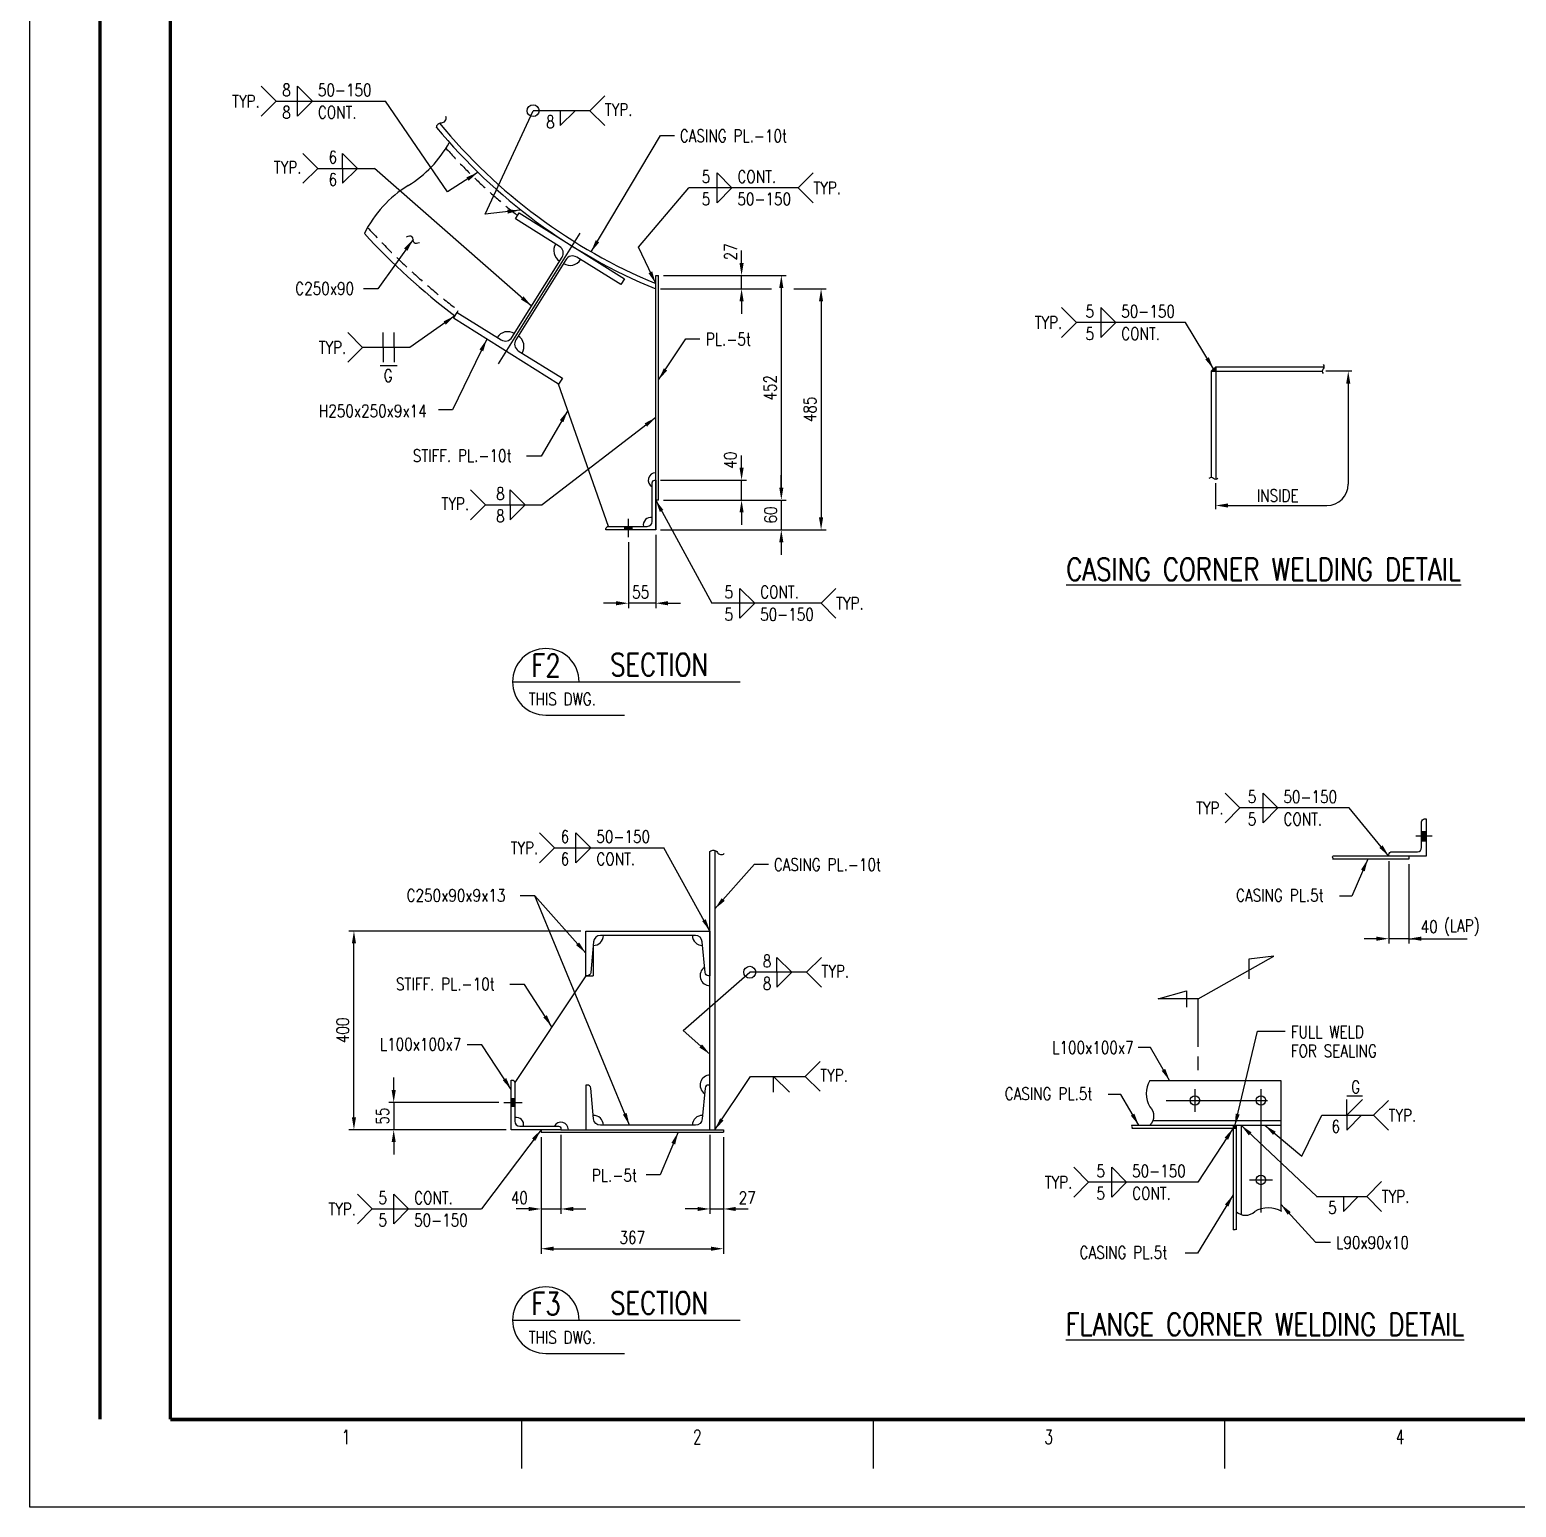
# Model space of a CAD drawing. Header units: millimetres. Extents: x 0 to 134087, y -49114 to 20834.
# Drawn here: x 61102 to 68583, y -29779 to -22344 of the extents above; entities that cross this region are included whole.
import ezdxf
from ezdxf.enums import TextEntityAlignment as Align

# ---------------------------------------------------------------- set-up
doc = ezdxf.new("R2010")
doc.units = ezdxf.units.MM
doc.header["$LTSCALE"] = 35
doc.linetypes.add('JNK-CENTER', pattern=[34, 30, -1.5, 1, -1.5])
doc.linetypes.add('JNK-HIDDEN', pattern=[3, 2, -1])
for name, color, linetype in [('CEN-R', 1, 'JNK-CENTER'), ('CON-C', 4, 'Continuous'), ('CON-G', 3, 'Continuous'), ('CON-W', 7, 'Continuous'), ('CON-Y', 2, 'Continuous'), ('Dim-W', 7, 'Continuous'), ('HID-Y', 2, 'JNK-HIDDEN'), ('HL', 7, 'Continuous'), ('STL-OBJT', 7, 'Continuous'), ('TXT-C', 4, 'Continuous'), ('TXT-Y', 2, 'Continuous'), ('TXTN-G', 3, 'Continuous'), ('TXTT-C', 4, 'Continuous')]:
    doc.layers.add(name, color=color, linetype=linetype)
doc.layers.add('CONT-G', color=3, linetype='Continuous', lineweight=25)
doc.styles.add('ROMANS', font='ROMANS.shx', dxfattribs={"width": 0.8})
doc.styles.add('SIMPLEX', font='simplex.shx', dxfattribs={"width": 0.8})
doc.dimstyles.new('DIM25x2.5', dxfattribs={"dimscale": 25, "dimtxt": 2.5, "dimasz": 2.5, "dimexe": 1, "dimexo": 1, "dimgap": 1, "dimtad": 1, "dimdec": 1, "dimlfac": 0.4, "dimdsep": 46, "dimtxsty": 'SIMPLEX', "dimcen": 0, "dimclrt": 2, "dimazin": 2, "dimtfac": 1, "dimtdec": 1, "dimtix": 1, "dimtmove": 2, "dimatfit": 0, "dimfxl": 0.18, "dimtolj": 1, "dimtzin": 0, "dimarcsym": 0})

# ---------------------------------------------------------------- blocks, each defined once
blk = doc.blocks.new('TITLE')
at = {"color": 7}
for p, q in [((0, 0), (0, 594.85)), ((99.02, 17.68), (99.02, 7.78)), ((169.76, 17.68), (169.76, 7.78)), ((240.49, 17.68), (240.49, 7.78)), ((841, 0), (0, 0))]:
    blk.add_line(p, q, dxfattribs=at)
at = {"color": 7, "const_width": 0.707}
for points in [[(28.29, 17.68), (28.29, 577.52)], [(14.15, 577.17), (14.15, 17.68)], [(28.29, 17.68), (823.67, 17.68)]]:
    blk.add_lwpolyline(points, dxfattribs=at)
at = {"color": 7, "style": 'ROMANS', "width": 0.7}
for s, p in [('1', (63.66, 14.15)), ('2', (134.39, 14.15)), ('3', (205.12, 14.15)), ('4', (275.85, 14.15))]:
    blk.add_text(s, height=2.83, dxfattribs=at).set_placement(p, align=Align.MIDDLE)
blk = doc.blocks.new('*D1374')
at = {"layer": 'DEFPOINTS', "color": 0, "transparency": 16777216}
for p in [(67941.6, -26502.7), (68041.6, -26517.7), (67941.6, -26917.8)]:
    blk.add_point(p, dxfattribs=at)
at = {"layer": 'STL-OBJT', "color": 0, "lineweight": -2, "transparency": 16777216}
for p, q in [((67941.6, -26527.7), (67941.6, -26942.8)), ((68041.6, -26542.7), (68041.6, -26942.8)), ((67879.1, -26917.8), (67816.6, -26917.8)), ((68041.6, -26917.8), (67941.6, -26917.8)), ((68104.1, -26917.8), (68166.6, -26917.8))]:
    blk.add_line(p, q, dxfattribs=at)
at = {"layer": 'STL-OBJT', "color": 0, "transparency": 16777216}
blk.add_solid([(67879.1, -26907.4), (67879.1, -26928.2), (67941.6, -26917.8)], dxfattribs=at)
at = {"layer": 'STL-OBJT', "color": 2, "transparency": 16777216, "insert": (68144.7, -26857.5), "char_height": 62.5, "attachment_point": 5, "style": 'SIMPLEX', "bg_fill": 3, "box_fill_scale": 1.1, "bg_fill_color": 256, "bg_fill_true_color": 13158600, "bg_fill_transparency": 0}
blk.add_mtext('\\A1;40', dxfattribs=at)
at = {"layer": 'STL-OBJT', "color": 0, "transparency": 16777216}
blk.add_solid([(68104.1, -26907.4), (68104.1, -26928.2), (68041.6, -26917.8)], dxfattribs=at)
blk = doc.blocks.new('SECMARK2')
at = {"layer": 'TXTT-C'}
blk.add_line((0, 0), (-2.72, 0), dxfattribs=at)
blk.add_lwpolyline([(-4.67, 0), (-14.32, 0), (-14.32, 8.05), (-15.93, 2.38), (-12.63, 2.38)], dxfattribs=at)
at = {"layer": 'TXTT-C', "style": 'SIMPLEX', "width": 1.17}
blk.add_attdef('TAG', text='', height=3.5, dxfattribs=at).set_placement((-7.82, 1.36), align=Align.CENTER)
blk = doc.blocks.new('SECTITLE')
at = {"layer": 'CON-G'}
for p, q in [((-1.7, 0), (44.1, 0)), ((5, -6.7), (20.86, -6.7))]:
    blk.add_line(p, q, dxfattribs=at)
blk.add_arc((5, 0), 6.7, 0, 270, dxfattribs=at)
at = {"layer": 'CON-C', "style": 'SIMPLEX', "width": 0.8}
for tag, p in [('A', (5.06, 1.04)), ('ELEVATION', (27.83, 1.22))]:
    blk.add_attdef(tag, text='', height=4.5, dxfattribs=at).set_placement(p, align=Align.CENTER)
at = {"layer": 'CON-Y', "style": 'SIMPLEX', "width": 0.8}
blk.add_attdef('H0000-0000', (1.54, -4.72), '', height=2.5, dxfattribs=at)
blk.add_attdef('SCALE', text='', height=2.5, dxfattribs=at).set_placement((44.9, -3.72), align=Align.RIGHT)
blk = doc.blocks.new('*D1395')
at = {"layer": 'DEFPOINTS', "color": 0, "transparency": 16777216}
for p in [(63487.6, -27741.8), (62933.3, -27879.3), (63525.1, -27879.3)]:
    blk.add_point(p, dxfattribs=at)
at = {"layer": 'Dim-W', "color": 0, "lineweight": -2, "transparency": 16777216}
for p, q in [((62933.3, -27679.3), (62933.3, -27616.8)), ((63462.6, -27741.8), (62908.3, -27741.8)), ((62933.3, -27741.8), (62933.3, -27879.3)), ((63500.1, -27879.3), (62908.3, -27879.3)), ((62933.3, -27941.8), (62933.3, -28004.3))]:
    blk.add_line(p, q, dxfattribs=at)
at = {"layer": 'Dim-W', "color": 0, "transparency": 16777216}
for points in [[(62922.9, -27679.3), (62943.7, -27679.3), (62933.3, -27741.8)], [(62922.9, -27941.8), (62943.7, -27941.8), (62933.3, -27879.3)]]:
    blk.add_solid(points, dxfattribs=at)
at = {"layer": 'Dim-W', "color": 2, "transparency": 16777216, "insert": (62877, -27810.5), "char_height": 62.5, "attachment_point": 5, "rotation": 90, "style": 'SIMPLEX'}
blk.add_mtext('\\A1;55', dxfattribs=at)
blk = doc.blocks.new('*D1396')
at = {"layer": 'DEFPOINTS', "color": 0, "transparency": 16777216}
for p in [(62733.3, -26879.3), (63900.1, -26879.3), (62933.3, -27879.3)]:
    blk.add_point(p, dxfattribs=at)
at = {"layer": 'Dim-W', "color": 0, "lineweight": -2, "transparency": 16777216}
for p, q in [((63875.1, -26879.3), (62708.3, -26879.3)), ((62733.3, -27816.8), (62733.3, -26941.8)), ((62908.3, -27879.3), (62708.3, -27879.3))]:
    blk.add_line(p, q, dxfattribs=at)
at = {"layer": 'Dim-W', "color": 0, "transparency": 16777216}
for points in [[(62722.9, -26941.8), (62743.7, -26941.8), (62733.3, -26879.3)], [(62722.9, -27816.8), (62743.7, -27816.8), (62733.3, -27879.3)]]:
    blk.add_solid(points, dxfattribs=at)
at = {"layer": 'Dim-W', "color": 2, "transparency": 16777216, "insert": (62677, -27379.3), "char_height": 62.5, "attachment_point": 5, "rotation": 90, "style": 'SIMPLEX'}
blk.add_mtext('\\A1;400', dxfattribs=at)
blk = doc.blocks.new('*D1397')
at = {"layer": 'DEFPOINTS', "color": 0, "transparency": 16777216}
for p in [(63675.1, -27891.8), (63775.1, -27879.3), (63775.1, -28278)]:
    blk.add_point(p, dxfattribs=at)
at = {"layer": 'Dim-W', "color": 0, "lineweight": -2, "transparency": 16777216}
for p, q in [((63675.1, -27916.8), (63675.1, -28303)), ((63775.1, -27904.3), (63775.1, -28303)), ((63612.6, -28278), (63550.1, -28278)), ((63675.1, -28278), (63775.1, -28278)), ((63837.6, -28278), (63900.1, -28278))]:
    blk.add_line(p, q, dxfattribs=at)
at = {"layer": 'Dim-W', "color": 0, "transparency": 16777216}
for points in [[(63612.6, -28267.6), (63612.6, -28288.4), (63675.1, -28278)], [(63837.6, -28267.6), (63837.6, -28288.4), (63775.1, -28278)]]:
    blk.add_solid(points, dxfattribs=at)
at = {"layer": 'Dim-W', "color": 2, "transparency": 16777216, "insert": (63565.7, -28221.7), "char_height": 62.5, "attachment_point": 5, "style": 'SIMPLEX'}
blk.add_mtext('\\A1;40', dxfattribs=at)
blk = doc.blocks.new('*D1398')
at = {"layer": 'DEFPOINTS', "color": 0, "transparency": 16777216}
for p in [(64525.1, -27879.3), (64592.6, -27891.8), (64592.6, -28278)]:
    blk.add_point(p, dxfattribs=at)
at = {"layer": 'Dim-W', "color": 0, "lineweight": -2, "transparency": 16777216}
for p, q in [((64525.1, -27904.3), (64525.1, -28303)), ((64592.6, -27916.8), (64592.6, -28303)), ((64462.6, -28278), (64400.1, -28278)), ((64525.1, -28278), (64592.6, -28278)), ((64655.1, -28278), (64717.6, -28278))]:
    blk.add_line(p, q, dxfattribs=at)
at = {"layer": 'Dim-W', "color": 0, "transparency": 16777216}
for points in [[(64462.6, -28267.6), (64462.6, -28288.4), (64525.1, -28278)], [(64655.1, -28267.6), (64655.1, -28288.4), (64592.6, -28278)]]:
    blk.add_solid(points, dxfattribs=at)
at = {"layer": 'Dim-W', "color": 2, "transparency": 16777216, "insert": (64712.3, -28221.7), "char_height": 62.5, "attachment_point": 5, "style": 'SIMPLEX'}
blk.add_mtext('\\A1;27', dxfattribs=at)
blk = doc.blocks.new('*D1399')
at = {"layer": 'DEFPOINTS', "color": 0, "transparency": 16777216}
for p in [(63675.1, -27891.8), (64592.6, -27891.8), (64592.6, -28478)]:
    blk.add_point(p, dxfattribs=at)
at = {"layer": 'Dim-W', "color": 0, "lineweight": -2, "transparency": 16777216}
for p, q in [((63675.1, -27916.8), (63675.1, -28503)), ((64592.6, -27916.8), (64592.6, -28503)), ((63737.6, -28478), (64530.1, -28478))]:
    blk.add_line(p, q, dxfattribs=at)
at = {"layer": 'Dim-W', "color": 0, "transparency": 16777216}
for points in [[(63737.6, -28467.6), (63737.6, -28488.4), (63675.1, -28478)], [(64530.1, -28467.6), (64530.1, -28488.4), (64592.6, -28478)]]:
    blk.add_solid(points, dxfattribs=at)
at = {"layer": 'Dim-W', "color": 2, "transparency": 16777216, "insert": (64133.8, -28421.7), "char_height": 62.5, "attachment_point": 5, "style": 'SIMPLEX'}
blk.add_mtext('\\A1;367', dxfattribs=at)
blk = doc.blocks.new('*D1400')
at = {"layer": 'DEFPOINTS', "color": 0, "transparency": 16777216}
for p in [(64251.7, -24610.4), (64684.1, -24610.4), (64266.7, -24710.4)]:
    blk.add_point(p, dxfattribs=at)
at = {"layer": 'Dim-W', "color": 0, "lineweight": -2, "transparency": 16777216}
for p, q in [((64684.1, -24547.9), (64684.1, -24485.4)), ((64276.7, -24610.4), (64709.1, -24610.4)), ((64684.1, -24710.4), (64684.1, -24610.4)), ((64291.7, -24710.4), (64709.1, -24710.4)), ((64684.1, -24772.9), (64684.1, -24835.4))]:
    blk.add_line(p, q, dxfattribs=at)
at = {"layer": 'Dim-W', "color": 0, "transparency": 16777216}
for points in [[(64673.6, -24547.9), (64694.5, -24547.9), (64684.1, -24610.4)], [(64673.6, -24772.9), (64694.5, -24772.9), (64684.1, -24710.4)]]:
    blk.add_solid(points, dxfattribs=at)
at = {"layer": 'Dim-W', "color": 2, "transparency": 16777216, "insert": (64627.8, -24509.6), "char_height": 62.5, "attachment_point": 5, "rotation": 90, "style": 'SIMPLEX'}
blk.add_mtext('\\A1;40', dxfattribs=at)
blk = doc.blocks.new('*D1401')
at = {"layer": 'DEFPOINTS', "color": 0, "transparency": 16777216}
for p in [(64266.7, -23580.2), (64684.1, -23580.2), (64251.7, -23647.9)]:
    blk.add_point(p, dxfattribs=at)
at = {"layer": 'Dim-W', "color": 0, "lineweight": -2, "transparency": 16777216}
for p, q in [((64684.1, -23517.7), (64684.1, -23455.2)), ((64291.7, -23580.2), (64709.1, -23580.2)), ((64684.1, -23647.9), (64684.1, -23580.2)), ((64276.7, -23647.9), (64709.1, -23647.9)), ((64684.1, -23710.4), (64684.1, -23772.9))]:
    blk.add_line(p, q, dxfattribs=at)
at = {"layer": 'Dim-W', "color": 0, "transparency": 16777216}
blk.add_solid([(64673.6, -23710.4), (64694.5, -23710.4), (64684.1, -23647.9)], dxfattribs=at)
at = {"layer": 'Dim-W', "color": 2, "transparency": 16777216, "insert": (64629, -23461.3), "char_height": 62.5, "attachment_point": 5, "rotation": 90, "style": 'SIMPLEX', "bg_fill": 3, "box_fill_scale": 1.1, "bg_fill_color": 256, "bg_fill_true_color": 13158600, "bg_fill_transparency": 0}
blk.add_mtext('\\A1;27', dxfattribs=at)
at = {"layer": 'Dim-W', "color": 0, "transparency": 16777216}
blk.add_solid([(64673.6, -23517.7), (64694.5, -23517.7), (64684.1, -23580.2)], dxfattribs=at)
blk = doc.blocks.new('*D1402')
at = {"layer": 'DEFPOINTS', "color": 0, "transparency": 16777216}
for p in [(64266.7, -23580.2), (64266.7, -24710.4), (64884.1, -24710.4)]:
    blk.add_point(p, dxfattribs=at)
at = {"layer": 'Dim-W', "color": 0, "lineweight": -2, "transparency": 16777216}
for p, q in [((64291.7, -23580.2), (64909.1, -23580.2)), ((64884.1, -23642.7), (64884.1, -24647.9)), ((64291.7, -24710.4), (64909.1, -24710.4))]:
    blk.add_line(p, q, dxfattribs=at)
at = {"layer": 'Dim-W', "color": 0, "transparency": 16777216}
for points in [[(64873.6, -23642.7), (64894.5, -23642.7), (64884.1, -23580.2)], [(64873.6, -24647.9), (64894.5, -24647.9), (64884.1, -24710.4)]]:
    blk.add_solid(points, dxfattribs=at)
at = {"layer": 'Dim-W', "color": 2, "transparency": 16777216, "insert": (64827.8, -24145.3), "char_height": 62.5, "attachment_point": 5, "rotation": 90, "style": 'SIMPLEX', "bg_fill": 3, "box_fill_scale": 1.1, "bg_fill_color": 256, "bg_fill_true_color": 13158600, "bg_fill_transparency": 0}
blk.add_mtext('\\A1;452', dxfattribs=at)
blk = doc.blocks.new('*D1403')
at = {"layer": 'DEFPOINTS', "color": 0, "transparency": 16777216}
blk.add_point((64251.7, -24860.4), dxfattribs=at)
at = {"layer": 'Dim-W', "color": 0, "lineweight": -2, "transparency": 16777216}
for p, q in [((64884.1, -24647.9), (64884.1, -24585.4)), ((64276.7, -24860.4), (64909.1, -24860.4)), ((64884.1, -24922.9), (64884.1, -24985.4))]:
    blk.add_line(p, q, dxfattribs=at)
at = {"layer": 'Dim-W', "color": 2, "transparency": 16777216, "insert": (64830, -24785.4), "char_height": 62.5, "attachment_point": 5, "rotation": 90, "style": 'SIMPLEX', "bg_fill": 3, "box_fill_scale": 1.1, "bg_fill_color": 256, "bg_fill_true_color": 13158600, "bg_fill_transparency": 0}
blk.add_mtext('\\A1;60', dxfattribs=at)
at = {"layer": 'DEFPOINTS', "color": 0, "transparency": 16777216}
for p in [(64884.1, -24710.4), (64884.1, -24860.4)]:
    blk.add_point(p, dxfattribs=at)
at = {"layer": 'Dim-W', "color": 0, "lineweight": -2, "transparency": 16777216}
blk.add_line((64884.1, -24710.4), (64884.1, -24860.4), dxfattribs=at)
at = {"layer": 'Dim-W', "color": 0, "transparency": 16777216}
for points in [[(64873.6, -24647.9), (64894.5, -24647.9), (64884.1, -24710.4)], [(64873.6, -24922.9), (64894.5, -24922.9), (64884.1, -24860.4)]]:
    blk.add_solid(points, dxfattribs=at)
blk = doc.blocks.new('*D1446')
at = {"layer": 'DEFPOINTS', "color": 0, "transparency": 16777216}
for p in [(64684.1, -23647.9), (64884.1, -24860.4), (65084.1, -24860.4)]:
    blk.add_point(p, dxfattribs=at)
at = {"layer": 'Dim-W', "color": 0, "lineweight": -2, "transparency": 16777216}
for p, q in [((64709.1, -23647.9), (64834.4, -23647.9)), ((64947.3, -23647.9), (65109.1, -23647.9)), ((65084.1, -23710.4), (65084.1, -24797.9)), ((64909.1, -24860.4), (65109.1, -24860.4))]:
    blk.add_line(p, q, dxfattribs=at)
at = {"layer": 'Dim-W', "color": 0, "transparency": 16777216}
for points in [[(65073.6, -23710.4), (65094.5, -23710.4), (65084.1, -23647.9)], [(65073.6, -24797.9), (65094.5, -24797.9), (65084.1, -24860.4)]]:
    blk.add_solid(points, dxfattribs=at)
at = {"layer": 'Dim-W', "color": 2, "transparency": 16777216, "insert": (65027.8, -24254.1), "char_height": 62.5, "attachment_point": 5, "rotation": 90, "style": 'SIMPLEX', "bg_fill": 3, "box_fill_scale": 1.1, "bg_fill_color": 256, "bg_fill_true_color": 13158600, "bg_fill_transparency": 0}
blk.add_mtext('\\A1;485', dxfattribs=at)
blk = doc.blocks.new('*D1404')
at = {"layer": 'DEFPOINTS', "color": 0, "transparency": 16777216}
for p in [(64114.2, -24897.9), (64251.7, -24860.4)]:
    blk.add_point(p, dxfattribs=at)
at = {"layer": 'Dim-W', "color": 0, "lineweight": -2, "transparency": 16777216}
for p, q in [((64251.7, -24885.4), (64251.7, -25254.7)), ((64114.2, -24922.9), (64114.2, -25254.7)), ((64051.7, -25229.7), (63989.2, -25229.7)), ((64314.2, -25229.7), (64376.7, -25229.7))]:
    blk.add_line(p, q, dxfattribs=at)
at = {"layer": 'Dim-W', "color": 2, "transparency": 16777216, "insert": (64176.3, -25173.8), "char_height": 62.5, "attachment_point": 5, "style": 'SIMPLEX', "bg_fill": 3, "box_fill_scale": 1.1, "bg_fill_color": 256, "bg_fill_true_color": 13158600, "bg_fill_transparency": 0}
blk.add_mtext('\\A1;55', dxfattribs=at)
at = {"layer": 'DEFPOINTS', "color": 0, "transparency": 16777216}
blk.add_point((64114.2, -25229.7), dxfattribs=at)
at = {"layer": 'Dim-W', "color": 0, "lineweight": -2, "transparency": 16777216}
blk.add_line((64251.7, -25229.7), (64114.2, -25229.7), dxfattribs=at)
at = {"layer": 'Dim-W', "color": 0, "transparency": 16777216}
for points in [[(64051.7, -25219.3), (64051.7, -25240.2), (64114.2, -25229.7)], [(64314.2, -25219.3), (64314.2, -25240.2), (64251.7, -25229.7)]]:
    blk.add_solid(points, dxfattribs=at)

msp = doc.modelspace()

# ---------------------------------------------------------------- hatches: boundary and pattern name
at = {"layer": 'CON-W'}
msp.add_hatch(color=256, dxfattribs=at).paths.add_polyline_path([(67047.6316, -24061.9362), (67070.1316, -24061.9362), (67070.1316, -24039.4362)])

# ---------------------------------------------------------------- linework, layer by layer
for p, q in [((67809.4954, -27709.9589), (67729.4954, -27709.9589)), ((67809.4954, -27726.7522), (67729.4954, -27806.7522)), ((67729.4954, -27806.7522), (67729.4954, -27726.7522))]:
    msp.add_line(p, q)
for points in [[(62449.2955, -22628.1643), (62524.2955, -22703.1643), (62449.2955, -22778.1643)], [(64560.3842, -23064.1313), (64635.3842, -23139.1313), (64560.3842, -23214.1313)], [(66492.1368, -23892.1577), (66567.1368, -23817.1577), (66492.1368, -23742.1577)], [(64675.1033, -25154.7412), (64750.1033, -25229.7412), (64675.1033, -25304.7412)], [(67308.3149, -26184.9367), (67383.3149, -26259.9367), (67308.3149, -26334.9367)], [(63850.621, -26385.5403), (63925.621, -26460.5403), (63850.621, -26535.5403)], [(66546.8551, -28068.4051), (66621.8551, -28143.4051), (66546.8551, -28218.4051)], [(62933.3638, -28202.9928), (63008.3638, -28277.9928), (62933.3638, -28352.9928)]]:
    msp.add_lwpolyline(points, close=True)
for points in [[(64845.4165, -27690.7361), (64845.4165, -27610.7361), (64925.4165, -27690.7361)], [(67729.4954, -27806.7522), (67729.4954, -27881.7522), (67804.4954, -27806.7522)], [(67712.6004, -28214.9457), (67712.6004, -28289.9457), (67787.6004, -28214.9457)]]:
    msp.add_lwpolyline(points)
at = {"layer": 'CEN-R'}
for p, q in [((63869.4234, -23367.5413), (63458.736, -24024.7785)), ((64114.2014, -24897.909), (64114.2014, -24805.409)), ((68159.0619, -26402.706), (68076.5619, -26402.706)), ((66965.8126, -27674.5857), (66965.8126, -27789.5857)), ((67297.9199, -27674.5857), (67297.9199, -27789.5857)), ((63487.5997, -27741.7902), (63580.0997, -27741.7902)), ((66821.263, -27732.0857), (67272.9199, -27732.0857)), ((67215.4199, -27732.0857), (67330.4199, -27732.0857)), ((67297.9199, -27757.0857), (67297.9199, -28296.1109)), ((67240.4199, -28132.0857), (67355.4199, -28132.0857))]:
    msp.add_line(p, q, dxfattribs=at)
at = {"layer": 'CON-C'}
msp.add_lwpolyline([(66981.876, -27221.0483), (67363.2545, -27005.1643), (67236.1972, -27021.5275), (67236.1972, -27120.5209)], dxfattribs=at)
at = {"layer": 'CON-G'}
for p, q in [((64251.7014, -24860.409), (64251.7014, -23580.1646)), ((64251.7014, -23580.1646), (64266.7014, -23580.1646)), ((64266.7014, -24710.409), (64266.7014, -23580.1646)), ((63252.0121, -23765.8935), (63258.2745, -23755.8715)), ((67047.6316, -24061.9362), (67605.8459, -24061.9362)), ((67047.6316, -24061.9362), (67047.6316, -24597.6505)), ((67070.1316, -24039.4362), (67614.8167, -24039.4362)), ((67070.1316, -24039.4362), (67070.1316, -24606.6212)), ((64014.2014, -24842.909), (63763.495, -24126.7747)), ((64266.7014, -24710.409), (64251.7014, -24710.409)), ((64525.0997, -27879.2902), (64525.0997, -26479.46)), ((64550.0997, -26474.0683), (64550.0997, -27879.2902)), ((68041.5619, -26502.706), (67658.9733, -26502.706)), ((68041.5619, -26517.706), (67658.9733, -26517.706)), ((68041.5619, -26502.706), (68041.5619, -26517.706)), ((63937.0857, -26951.7653), (63937.0857, -27104.2902)), ((63900.0997, -27104.2902), (63542.5997, -27641.7902)), ((63900.0997, -27104.2902), (63937.0857, -27104.2902)), ((66739.095, -27632.0857), (67397.9199, -27632.0857)), ((67397.9199, -27632.0857), (67397.9199, -28288.3232)), ((63675.0997, -27879.2902), (63675.0997, -27891.7902)), ((63675.0997, -27891.7902), (64592.5997, -27891.7902)), ((63775.0997, -27879.2902), (64592.5997, -27879.2902)), ((64592.5997, -27879.2902), (64592.5997, -27891.7902)), ((66647.7843, -27857.0857), (67397.9199, -27857.0857)), ((66647.7843, -27872.0857), (67172.9199, -27872.0857)), ((66753.1549, -27832.0857), (67397.9199, -27832.0857)), ((67157.9199, -27857.0857), (67157.9199, -28382.2213)), ((67172.9199, -27857.0857), (67172.9199, -28382.2213)), ((67197.9199, -27857.0857), (67197.9199, -28306.0443))]:
    msp.add_line(p, q, dxfattribs=at)
for points in [[(64094.6945, -23596.7446), (64076.1473, -23626.4263), (63854.5948, -23487.9849, 0.414213562), (63799.4761, -23500.7101), (63547.7644, -23903.5329, 0.414213562), (63560.4896, -23958.6516), (63782.0421, -24097.093), (63763.495, -24126.7747), (63233.4649, -23795.5752), (63252.0121, -23765.8935), (63473.5646, -23904.3349, 0.414213562), (63528.6833, -23891.6097), (63780.395, -23488.7869, 0.414213562), (63767.6698, -23433.6682), (63546.1173, -23295.2268), (63564.6644, -23265.5451)], [(64251.7014, -24860.409), (64001.7014, -24860.409), (64001.7014, -24855.409, -0.414213562), (64014.2014, -24842.909), (64209.2014, -24842.909, 0.414213562), (64234.2014, -24817.909), (64234.2014, -24622.909, -0.414213562), (64246.7014, -24610.409), (64251.7014, -24610.409)], [(68129.0619, -26502.706), (67941.5619, -26502.706), (67941.5619, -26495.206, -0.414213562), (67956.5619, -26480.206), (68085.3119, -26480.206, 0.414213562), (68106.5619, -26458.956), (68106.5619, -26330.206, -0.414213562), (68121.5619, -26315.206), (68129.0619, -26315.206)], [(63525.0997, -27879.2902), (63525.0997, -27629.2902), (63530.0997, -27629.2902, -0.414213562), (63542.5997, -27641.7902), (63542.5997, -27836.7902, 0.414213562), (63567.5997, -27861.7902), (63762.5997, -27861.7902, -0.414213562), (63775.0997, -27874.2902), (63775.0997, -27879.2902)]]:
    msp.add_lwpolyline(points, format="xyb", close=True, dxfattribs=at)
for centre, radius, start, end in [((65326.7014, -21035.409), 2800, 219.41796122, 247.42275924), ((65326.7014, -21035.409), 2825, 219.58420267, 247.63342375), ((65326.7014, -21035.409), 3450, 222.57136595, 232.80304174), ((63801.5918, -23454.865), 62.5, 148, 238), ((63820.6728, -23466.7881), 62.5, 238, 328), ((63507.4866, -23925.5317), 62.5, 58, 148), ((63526.5676, -23937.4548), 62.5, 328, 58), ((64251.7014, -24610.409), 37.5, 90, 242.18186071), ((64226.8791, -24835.5867), 37.5, 78.73996217, 191.26003783), ((63938.6627, -26901.7902), 50, 268.19255305, 0), ((64486.5367, -26901.7902), 50, 180, 271.80744695), ((63549.922, -27854.4679), 37.5, 348.73996217, 101.26003783), ((63938.6627, -27856.7902), 50, 0, 91.80744695), ((64486.5367, -27856.7902), 50, 88.19255305, 180), ((63775.0997, -27879.2902), 37.5, 0, 152.18186071)]:
    msp.add_arc(centre, radius, start, end, dxfattribs=at)
msp.add_solid([(67157.9199, -27857.0857), (67157.9199, -27872.0857), (67172.9199, -27857.0857), (67172.9199, -27872.0857)], dxfattribs=at)
at = {"layer": 'CON-W'}
for p, q in [((62341.3042, -22703.1643), (62891.4372, -22703.1643)), ((64969.2631, -23139.1313), (64419.13, -23139.1313)), ((66917.518, -23817.1577), (66369.0235, -23817.1577)), ((62880.7077, -23941.9955, 0), (62880.7077, -23866.9955, 0)), ((62935.9438, -23941.9955, 0), (62935.9438, -23866.9955, 0)), ((62880.7077, -23941.9955, 0), (62880.7077, -24016.9955, 0)), ((62935.9438, -23941.9955, 0), (62935.9438, -24016.9955, 0)), ((67070.1316, -24039.4362), (67047.6316, -24061.9362)), ((65083.9822, -25229.7412), (64533.8491, -25229.7412)), ((67742.1334, -26259.9367), (67192.0004, -26259.9367)), ((63742.6296, -26460.5403), (64292.7627, -26460.5403)), ((66980.6737, -28143.4051), (66430.5406, -28143.4051)), ((62825.3725, -28277.9928), (63375.5055, -28277.9928))]:
    msp.add_line(p, q, dxfattribs=at)
for points in [[(62266.3042, -22778.1643), (62341.3042, -22703.1643), (62266.3042, -22628.1643)], [(63995.1905, -22675.9293), (63920.1905, -22750.9293), (63995.1905, -22825.9293)], [(63771.5294, -22750.9293), (63771.5294, -22825.9293), (63846.5294, -22750.9293)], [(62476.0444, -22966.3823), (62551.0444, -23041.3823), (62476.0444, -23116.3823)], [(62676.3278, -23041.3823), (62676.3278, -22966.3823), (62751.3278, -23041.3823)], [(62676.3278, -23041.3823), (62676.3278, -23116.3823), (62751.3278, -23041.3823)], [(65044.2631, -23214.1313), (64969.2631, -23139.1313), (65044.2631, -23064.1313)], [(66294.0235, -23742.1577), (66369.0235, -23817.1577), (66294.0235, -23892.1577)], [(63319.6763, -24659.1452), (63394.6763, -24734.1452), (63319.6763, -24809.1452)], [(63519.9597, -24734.1452), (63519.9597, -24659.1452), (63594.9597, -24734.1452)], [(63519.9597, -24734.1452), (63519.9597, -24809.1452), (63594.9597, -24734.1452)], [(65158.9822, -25304.7412), (65083.9822, -25229.7412), (65158.9822, -25154.7412)], [(67117.0004, -26334.9367), (67192.0004, -26259.9367), (67117.0004, -26184.9367)], [(63667.6296, -26535.5403), (63742.6296, -26460.5403), (63667.6296, -26385.5403)], [(64861.8561, -27086.8895), (64861.8561, -27011.8895), (64936.8561, -27086.8895)], [(65085.5172, -27011.8895), (65010.5172, -27086.8895), (65085.5172, -27161.8895)], [(64861.8561, -27086.8895), (64861.8561, -27161.8895), (64936.8561, -27086.8895)], [(65079.2284, -27535.7361), (65004.2284, -27610.7361), (65079.2284, -27685.7361)], [(67939.3784, -27881.7522), (67864.3784, -27806.7522), (67939.3784, -27731.7522)], [(66355.5406, -28218.4051), (66430.5406, -28143.4051), (66355.5406, -28068.4051)], [(62750.3725, -28352.9928), (62825.3725, -28277.9928), (62750.3725, -28202.9928)], [(67904.8778, -28289.9457), (67829.8778, -28214.9457), (67904.8778, -28139.9457)]]:
    msp.add_lwpolyline(points, dxfattribs=at)
for points in [[(63149.5051, -22835.5316, -0.437650281), (63173.4595, -22811.5407, 0.535183758), (63195.987, -22780.4429)], [(67610.3313, -24028.0062, -0.395558575), (67610.3313, -24050.6862, 0.395558575), (67610.3313, -24073.3662)], [(67081.5616, -24602.1358, -0.395558575), (67058.8816, -24602.1358, 0.395558575), (67036.2016, -24602.1358)], [(64525.0997, -26479.46, -0.467764298), (64562.1434, -26483.4665, 0.433619269), (64597.0997, -26489.2692, 0.433619269)]]:
    msp.add_lwpolyline(points, format="xyb", dxfattribs=at)
at = {"layer": 'CON-W', "elevation": 0}
msp.add_lwpolyline([(62701.7287, -24016.9955), (62776.7287, -23941.9955), (62701.7287, -23866.9955)], dxfattribs=at)
at = {"layer": 'CON-W'}
for centre, start, end in [((62701.1234, -22628.2599), 301.43618512, 331.00614599), ((63311.4811, -23626.7677), 121.43618512, 153.90216134)]:
    msp.add_arc(centre, 585.1398, start, end, dxfattribs=at)
at = {"layer": 'CONT-G'}
for points in [[(63900.0997, -26879.2902), (64525.0997, -26879.2902), (64525.0997, -27104.2902), (64517.4937, -27104.2902, -0.388878732), (64500.0603, -27088.3154), (64486.5367, -26933.7398, 0.388878732), (64451.6699, -26901.7902), (63973.5295, -26901.7902, 0.388878732), (63938.6627, -26933.7398), (63925.1391, -27088.3154, -0.388878732), (63907.7057, -27104.2902), (63900.0997, -27104.2902)], [(63900.0997, -27879.2902), (64525.0997, -27879.2902), (64525.0997, -27654.2902), (64517.4937, -27654.2902, 0.388878732), (64500.0603, -27670.265), (64486.5367, -27824.8407, -0.388878732), (64451.6699, -27856.7902), (63973.5295, -27856.7902, -0.388878732), (63938.6627, -27824.8407), (63925.1391, -27670.265, 0.388878732), (63907.7057, -27654.2902), (63900.0997, -27654.2902)]]:
    msp.add_lwpolyline(points, format="xyb", close=True, dxfattribs=at)
for centre, start, end in [((64525.0997, -27104.2902), 123.10157792, 270), ((64525.0997, -27654.2902), 90, 236.89842208)]:
    msp.add_arc(centre, 50, start, end, dxfattribs=at)
at = {"layer": 'Dim-W'}
for p, q in [((63920.1905, -22750.9293), (63634.7601, -22750.9293)), ((62551.0444, -23041.3823), (62836.4748, -23041.3823)), ((62864.5311, -24033.0053), (62950.1827, -24033.0053)), ((63394.6763, -24734.1452), (63680.1066, -24734.1452)), ((65010.5172, -27086.8895), (64725.0868, -27086.8895))]:
    msp.add_line(p, q, dxfattribs=at)
msp.add_spline([(63063.2311, -23415.1833, 0), (63035.9347, -23416.3541, 0), (63025.4079, -23384.1625, 0), (62996.3359, -23386.6373, 0)], degree=3, dxfattribs=at)
at = {"layer": 'Dim-W', "ltscale": 0.5}
for points in [[(67726.6792, -24124.4362), (67737.0959, -24061.9362), (67747.5125, -24124.4362)], [(67132.6316, -24748.2879), (67070.1316, -24737.8712), (67132.6316, -24727.4546)], [(64091.7014, -24842.909), (64091.7014, -24860.409), (64136.7014, -24842.909), (64136.7014, -24860.409)], [(63542.5997, -27719.2902), (63525.0997, -27719.2902), (63542.5997, -27764.2902), (63525.0997, -27764.2902)]]:
    msp.add_solid(points, dxfattribs=at)
at = {"layer": 'HID-Y'}
for radius, start, end in [(2857.5, 221.79624214, 231.72149965), (3417.5, 222.37679669, 232.75348138)]:
    msp.add_arc((65326.7014, -21035.409), radius, start, end, dxfattribs=at)
at = {"layer": 'STL-OBJT'}
for p, q in [((64275.4403, -22875.764), (64345.8341, -22875.764)), ((62853.3672, -23647.0155, 0), (62780.9739, -23647.0155, 0)), ((64402.9401, -23898.8321), (64473.3339, -23898.8321)), ((63015.2049, -23941.9955, 0), (62776.7287, -23941.9955, 0)), ((67755.8459, -24061.9362), (67624.5959, -24061.9362)), ((63228.8732, -24256.5884), (63158.7643, -24256.5884)), ((67737.0959, -24336.8293), (67737.0959, -24630.7284)), ((63675.6057, -24489.2135), (63601.9157, -24489.2135)), ((67070.1316, -24756.6212), (67070.1316, -24625.3712)), ((64748.4608, -26543.1739), (64818.8546, -26543.1739)), ((63644.0998, -26702.2187), (63570.4097, -26702.2187)), ((63590.8979, -27147.9155), (63517.2079, -27147.9155)), ((63376.9526, -27451.1873), (63303.2626, -27451.1873)), ((64729.2284, -27610.7361), (65004.2284, -27610.7361)), ((67502.8489, -28011.9508), (67604.4954, -27806.7522)), ((67604.4954, -27806.7522), (67864.3784, -27806.7522)), ((64274.8852, -28107.0294), (64204.4914, -28107.0294)), ((67576.6785, -28214.9457), (67829.8778, -28214.9457))]:
    msp.add_line(p, q, dxfattribs=at)
at = {"layer": 'STL-OBJT', "ltscale": 0.5}
for p, q in [((67737.0959, -24108.8112), (67737.0959, -24336.8293)), ((67117.0066, -24737.8712), (67629.953, -24737.8712))]:
    msp.add_line(p, q, dxfattribs=at)
at = {"layer": 'STL-OBJT', "const_width": 55}
msp.add_lwpolyline([(68129.0619, -26402.706), (68106.5619, -26402.706)], dxfattribs=at)
at = {"layer": 'STL-OBJT', "flags": 128}
for points in [[(67658.9733, -26517.706, 0.4), (67658.9733, -26510.206, -0.4), (67658.9733, -26502.706, -0.4)], [(66739.095, -27632.0857, 0.285714286), (66739.095, -27763.3357, -0.4), (66739.095, -27857.0857, -0.4)], [(66647.7843, -27857.0857, 0.4), (66647.7843, -27864.5857, -0.4), (66647.7843, -27872.0857, -0.4)], [(67172.9199, -28382.2213, 0.4), (67165.4199, -28382.2213, -0.4), (67157.9199, -28382.2213, -0.4)]]:
    msp.add_lwpolyline(points, format="xyb", dxfattribs=at)
at = {"layer": 'STL-OBJT'}
for centre in [(63634.7601, -22750.9293), (64725.0868, -27086.8895)]:
    msp.add_circle(centre, 29.9992, dxfattribs=at)
at = {"layer": 'STL-OBJT', "color": 7}
msp.add_arc((67629.953, -24630.7284), 107.1429, 270, 0, dxfattribs=at)
at = {"layer": 'STL-OBJT'}
for centre, radius, start, end in [((67334.5585, -28404.4384), 132.2778, 59.1209736, 120.8790264), ((67219.7949, -28241.6919), 67.9687, 226.39718103, 313.60281897)]:
    msp.add_arc(centre, radius, start, end, dxfattribs=at)
at = {"layer": 'TXTN-G'}
for centre in [(66965.8126, -27732.0857), (67297.9199, -27732.0857), (67297.9199, -28132.0857)]:
    msp.add_circle(centre, 23.75, dxfattribs=at)

# ---------------------------------------------------------------- block references
at = {"linetype": 'ByBlock', "xscale": 24.99999999749996, "yscale": 24.99999999749996, "zscale": 24.99999999749996}
msp.add_blockref('TITLE', (61101.6569, -29779.1804), dxfattribs=at)
at = {"layer": 'HL', "xscale": 25, "yscale": 25, "zscale": 25}
for p, values in [((63573.9507, -25625.274), {'H0000-0000': 'THIS DWG.', 'A': 'F2', 'ELEVATION': 'SECTION'}), ((63573.9507, -28837.5825), {'H0000-0000': 'THIS DWG.', 'A': 'F3', 'ELEVATION': 'SECTION'})]:
    msp.add_blockref('SECTITLE', p, dxfattribs=at).add_auto_attribs(values)
at = {"layer": 'STL-OBJT', "xscale": -25, "yscale": 25, "zscale": 25, "rotation": 90}
msp.add_blockref('SECMARK2', (66981.876, -27578.965), dxfattribs=at)

# ---------------------------------------------------------------- texts
at = {"layer": 'CON-W', "color": 2, "style": 'SIMPLEX', "width": 0.8}
for s, p in [('8', (63700.6522, -22838.4293)), ('6', (62605.4506, -23016.3823)), ('6', (62605.4506, -23128.8823)), ('5', (66415.3119, -23792.1577)), ('50-150', (66594.7887, -23792.1577)), ('5', (66415.3119, -23904.6577)), ('CONT.', (66594.7887, -23904.6577)), ('8', (63449.0825, -24709.1452)), ('8', (63449.0825, -24821.6452)), ('5', (67231.49, -26234.9367)), ('50-150', (67410.9668, -26234.9367)), ('5', (67231.49, -26347.4367)), ('CONT.', (67410.9668, -26347.4367)), ('8', (64790.9789, -27061.8895)), ('8', (64790.9789, -27174.3895)), ('6', (67652.6704, -27894.2522)), ('5', (66470.0302, -28118.4051)), ('50-150', (66649.5071, -28118.4051)), ('5', (66470.0302, -28230.9051)), ('CONT.', (66649.5071, -28230.9051)), ('5', (67635.7754, -28302.4457))]:
    msp.add_text(s, height=62.5, dxfattribs=at).set_placement(p)
at = {"layer": 'Dim-W', "color": 2, "style": 'SIMPLEX', "width": 0.8}
msp.add_text('INSIDE', height=62.5, dxfattribs=at).set_placement((67381.9456, -24719.1212), align=Align.CENTER)
at = {"layer": 'STL-OBJT', "color": 2, "style": 'SIMPLEX', "width": 0.8}
for s, p in [('CASING PL.5t', (67172.4503, -26730.6674)), ('FULL WELD', (67448.6455, -27418.2332)), ('L100x100x7', (66247.6013, -27496.7842)), ('FOR SEALING', (67448.6455, -27513.8116)), ('CASING PL.5t', (66008.2917, -27729.3279)), ('L90x90x10', (67676.0339, -28478.5475)), ('CASING PL.5t ', (66385.1505, -28528.1263))]:
    msp.add_text(s, height=62.5, dxfattribs=at).set_placement(p)
at = {"layer": 'TXT-C', "style": 'SIMPLEX', "width": 0.8}
for s, p in [('%%UCASING CORNER WELDING DETAIL', (67311.5615, -25115.1819)), ('%%UFLANGE CORNER WELDING DETAIL', (67318.3683, -28914.8836))]:
    msp.add_text(s, height=112.5, dxfattribs=at).set_placement(p, align=Align.CENTER)
at = {"layer": 'TXT-Y', "style": 'SIMPLEX', "width": 0.8}
for s, p in [('8', (62372.4706, -22678.1643)), ('50-150', (62551.9475, -22678.1643)), ('8', (62372.4706, -22790.6643)), ('CONT.', (62551.9475, -22790.6643)), ('5', (64483.5592, -23114.1313)), ('CONT.', (64663.0361, -23114.1313)), ('5', (64483.5592, -23226.6313)), ('50-150', (64663.0361, -23226.6313)), ('5', (64598.2784, -25204.7412)), ('CONT.', (64777.7552, -25204.7412)), ('5', (64598.2784, -25317.2412)), ('50-150', (64777.7552, -25317.2412)), ('6', (63773.796, -26435.5403)), ('50-150', (63953.2729, -26435.5403)), ('6', (63773.796, -26548.0403)), ('CONT.', (63953.2729, -26548.0403)), ('5', (62856.5389, -28252.9928)), ('CONT.', (63036.0158, -28252.9928)), ('5', (62856.5389, -28365.4928)), ('50-150', (63036.0158, -28365.4928))]:
    msp.add_text(s, height=62.5, dxfattribs=at).set_placement(p)
for s, p in [('TYP.', (62120.3479, -22703.6643)), ('TYP.', (63995.9087, -22745.7375)), ('TYP.', (62330.0881, -23036.1905)), ('TYP.', (65044.9813, -23139.6313)), ('TYP.', (66159.0774, -23816.6577)), ('TYP.', (62555.7724, -23942.4955, 0)), ('TYP.', (63173.72, -24728.9533)), ('TYP.', (65159.7004, -25230.2412)), ('TYP.', (66971.0441, -26260.4367)), ('TYP.', (63521.6733, -26461.0403)), ('TYP.', (65086.2354, -27081.6976)), ('TYP.', (65079.9465, -27605.5442)), ('G', (67751.5139, -27663.9045)), ('TYP.', (67940.0966, -27807.2522)), ('TYP.', (66209.5843, -28143.9051)), ('TYP.', (67905.596, -28215.4457)), ('TYP.', (62604.4162, -28278.4928))]:
    msp.add_text(s, height=62.5, dxfattribs=at).set_placement(p, align=Align.MIDDLE_LEFT)
at = {"layer": 'TXT-Y', "color": 2, "style": 'SIMPLEX', "width": 0.8}
for s, p in [('CASING PL.-10t', (64373.2272, -22908.8761)), ('C250x90', (62437.9453, -23676.9267, 0)), ('PL.-5t', (64504.3338, -23931.9442)), ('G', (62882.8834, -24115.4949, 0)), ('H250x250x9x14', (62557.1551, -24293.2084)), ('STIFF. PL.-10t', (63029.7851, -24518.2711)), ('CASING PL.-10t', (64846.2477, -26576.286)), ('C250x90x9x13', (62998.2791, -26731.2762)), ('STIFF. PL.-10t', (62945.0773, -27176.973)), ('L100x100x7', (62863.9937, -27480.2449)), ('PL.-5t', (63930.6343, -28140.1415))]:
    msp.add_text(s, height=62.5, dxfattribs=at).set_placement(p)

# ---------------------------------------------------------------- dimensions: what is measured, and where the dimension line sits
at = {"layer": 'Dim-W'}
dim = msp.add_linear_dim(base=(64684.0521, -24610.409), p1=(64266.7014, -24710.409), p2=(64251.7014, -24610.409), angle=90, dimstyle='DIM25x2.5', dxfattribs=at)
dim.commit()
dim.dimension.update_dxf_attribs({"geometry": '*D1400', "text_midpoint": (64627.8021, -24509.5551), "dimtype": 160})
dim = msp.add_linear_dim(base=(62733.2785, -26879.2902), p1=(62933.2785, -27879.2902), p2=(63900.0997, -26879.2902), angle=90, dimstyle='DIM25x2.5', override={"dimtmove": 0}, dxfattribs=at)
dim.commit()
dim.dimension.update_dxf_attribs({"geometry": '*D1396', "text_midpoint": (62733.2785, -27379.2902), "dimtype": 160})
dim = msp.add_linear_dim(base=(62933.2785, -27879.2902), p1=(63487.5997, -27741.7902), p2=(63525.0997, -27879.2902), angle=90, dimstyle='DIM25x2.5', override={"dimtmove": 0}, dxfattribs=at)
dim.commit()
dim.dimension.update_dxf_attribs({"geometry": '*D1395', "text_midpoint": (62877.0285, -27810.5402)})
for base, p1, p2, picture, middle in [((63775.0997, -28277.9928), (63675.0997, -27891.7902), (63775.0997, -27879.2902), '*D1397', (63565.7389, -28221.7428)), ((64592.5997, -28277.9928), (64525.0997, -27879.2902), (64592.5997, -27891.7902), '*D1398', (64712.3123, -28221.7428))]:
    dim = msp.add_linear_dim(base=base, p1=p1, p2=p2, dimstyle='DIM25x2.5', dxfattribs=at)
    dim.commit()
    dim.dimension.update_dxf_attribs({"geometry": picture, "text_midpoint": middle, "dimtype": 160})
dim = msp.add_linear_dim(base=(64592.5997, -28477.9928), p1=(63675.0997, -27891.7902), p2=(64592.5997, -27891.7902), dimstyle='DIM25x2.5', dxfattribs=at)
dim.commit()
dim.dimension.update_dxf_attribs({"geometry": '*D1399', "text_midpoint": (64133.8497, -28421.7428)})

# ---------------------------------------------------------------- leaders
for points, override in [([(63357.6506, -23061.1099), (63203.5746, -23159.4822), (62891.4372, -22703.1643)], {"dimtad": 0}), ([(63568.1485, -23251.5014), (63393.2441, -23272.1146), (63634.7601, -22750.9293)], {"dimtad": 0}), ([(63627.0297, -23734.2227), (62836.4748, -23041.3823)], {"dimtad": 0}), ([(63030.5234, -23399.8577, 0), (62853.3672, -23647.0155, 0)], {"dimtad": 0}), ([(63240.9803, -23783.5479), (63015.2049, -23941.9955)], {"dimtad": 0}), ([(63402.0849, -23900.9406), (63228.8732, -24256.5884)], {"dimtad": 0}), ([(64266.7014, -24105.1671), (64402.9401, -23898.8321)], {"dimgap": 1, "dimtad": 0}), ([(63809.9552, -24259.4869), (63675.6057, -24489.2135)], {"dimgap": 1, "dimtad": 0}), ([(64251.7014, -24294.6601), (63680.1066, -24734.1452)], {"dimgap": 1, "dimtad": 0}), ([(64525.0997, -26879.2902), (64292.7627, -26460.5403)], {"dimgap": 1, "dimtad": 0}), ([(64550.0997, -26767.5535), (64748.4608, -26543.1739)], {"dimgap": 1, "dimtad": 0}), ([(63900.0997, -26989.9567), (63644.0998, -26702.2187)], {"dimgap": 1, "dimtad": 0}), ([(64120.0923, -27856.7902), (63644.0998, -26702.2187)], {"dimgap": 1, "dimtad": 0}), ([(63729.3926, -27360.9477), (63590.8979, -27147.9155)], {"dimgap": 1, "dimtad": 0}), ([(64525.0997, -27499.3213), (64390.881, -27379.5963), (64725.0868, -27086.8895)], {"dimgap": 1, "dimtad": 0}), ([(63525.0997, -27677.0749), (63376.9526, -27451.1873)], {"dimgap": 1, "dimtad": 0}), ([(64550.0997, -27879.2902), (64729.2284, -27610.7361)], {"dimgap": 1, "dimtad": 0}), ([(63675.0997, -27879.2902), (63375.5055, -28277.9928)], {"dimgap": 1, "dimtad": 0}), ([(64364.5144, -27891.7902), (64274.8852, -28107.0294)], {"dimgap": 1, "dimtad": 0})]:
    msp.add_leader(points, dimstyle='DIM25x2.5', override=override, dxfattribs=at)
at = {"layer": 'Dim-W', "ltscale": 0.5}
msp.add_leader([(67059.1115, -24050.4562), (66917.518, -23817.1577)], dimstyle='DIM25x2.5', override={"dimtix": 0, "dimatfit": 2, "dimtfill": 1}, dxfattribs=at)
at = {"layer": 'STL-OBJT'}
msp.add_leader([(67166.2561, -27861.4042), (67279.7522, -27383.0826), (67419.9071, -27383.0826)], dimstyle='DIM25x2.5', override={"dimtix": 0, "dimatfit": 2, "dimtfill": 1}, dxfattribs=at)
at = {"layer": 'STL-OBJT', "ltscale": 0.5}
for points in [[(66838.3712, -27632.0857), (66742.2247, -27464.7376), (66680.6647, -27464.7376)], [(66683.5363, -27857.0857), (66591.8956, -27701.9521), (66529.609, -27701.9521)], [(67157.9199, -27872.0857), (66980.6737, -28143.4051)], [(67197.9199, -27857.0857), (67579.1785, -28214.9457)], [(67317.4954, -27857.0857), (67502.8489, -28011.9508)], [(67157.9199, -28207.5835), (66978.5266, -28500.7505), (66917.2477, -28500.7505)], [(67397.9199, -28254.3308), (67573.0349, -28445.8287), (67647.5225, -28445.8287)]]:
    msp.add_leader(points, dimstyle='DIM25x2.5', override={"dimtix": 0, "dimatfit": 2, "dimtfill": 1}, dxfattribs=at)

# ---------------------------------------------------------------- next in the draw order: dimensions: what is measured, and where the dimension line sits
at = {"layer": 'Dim-W'}
dim = msp.add_linear_dim(base=(64684.0521, -23580.1646), p1=(64251.7014, -23647.8791), p2=(64266.7014, -23580.1646), angle=90, dimstyle='DIM25x2.5', override={"dimdec": 0, "dimtdec": 0, "dimtix": 0, "dimatfit": 2, "dimtfill": 1}, dxfattribs=at)
dim.commit()
dim.dimension.update_dxf_attribs({"geometry": '*D1401', "text_midpoint": (64629.0013, -23461.3335), "dimtype": 160})
at = {"layer": 'STL-OBJT'}
dim = msp.add_linear_dim(base=(67941.5619, -26917.8299), p1=(68041.5619, -26517.706), p2=(67941.5619, -26502.706), dimstyle='DIM25x2.5', override={"dimtix": 0, "dimatfit": 2, "dimtfill": 1}, dxfattribs=at)
dim.commit()
dim.dimension.update_dxf_attribs({"geometry": '*D1374', "text_midpoint": (68144.6711, -26857.5344), "dimtype": 160})

# ---------------------------------------------------------------- next in the draw order: linework, layer by layer
msp.add_line((68041.5619, -26917.8299), (68335.9655, -26917.8299), dxfattribs=at)

# ---------------------------------------------------------------- next in the draw order: texts
at = {"layer": 'STL-OBJT', "color": 2, "style": 'SIMPLEX', "width": 0.8}
msp.add_text('(LAP)', height=62.5, dxfattribs=at).set_placement((68218.4158, -26883.2023))

# ---------------------------------------------------------------- next in the draw order: dimensions: what is measured, and where the dimension line sits
at = {"layer": 'Dim-W'}
dim = msp.add_linear_dim(base=(64884.0521, -24710.409), p1=(64266.7014, -23580.1646), p2=(64266.7014, -24710.409), angle=90, dimstyle='DIM25x2.5', override={"dimdec": 0, "dimtdec": 0, "dimtix": 0, "dimatfit": 2, "dimtfill": 1}, dxfattribs=at)
dim.commit()
dim.dimension.update_dxf_attribs({"geometry": '*D1402', "text_midpoint": (64827.8021, -24145.2868)})

# ---------------------------------------------------------------- next in the draw order: leaders
msp.add_leader([(63926.8065, -23461.6551), (64275.4403, -22875.764)], dimstyle='DIM25x2.5', override={"dimgap": 1, "dimtad": 0, "dimdec": 0, "dimtdec": 0, "dimtix": 0, "dimatfit": 2, "dimtfill": 1}, dxfattribs=at)
at = {"layer": 'STL-OBJT', "ltscale": 0.5}
for points in [[(67941.5619, -26502.706), (67742.1334, -26259.9367)], [(67835.6415, -26517.706), (67755.0466, -26703.2916), (67693.7677, -26703.2916)]]:
    msp.add_leader(points, dimstyle='DIM25x2.5', override={"dimtix": 0, "dimatfit": 2, "dimtfill": 1}, dxfattribs=at)

# ---------------------------------------------------------------- next in the draw order: dimensions: what is measured, and where the dimension line sits
at = {"layer": 'Dim-W'}
dim = msp.add_linear_dim(base=(64884.0521, -24860.409), p1=(64884.0521, -24710.409), p2=(64251.7014, -24860.409), angle=90, dimstyle='DIM25x2.5', override={"dimdec": 0, "dimtdec": 0, "dimtix": 0, "dimatfit": 2, "dimtfill": 1}, dxfattribs=at)
dim.commit()
dim.dimension.update_dxf_attribs({"geometry": '*D1403', "text_midpoint": (64830.0215, -24785.409), "dimtype": 160})

# ---------------------------------------------------------------- next in the draw order: leaders
msp.add_leader([(64251.7014, -23620.8248), (64165.9947, -23438.2573), (64419.13, -23139.1313)], dimstyle='DIM25x2.5', override={"dimgap": 1, "dimtad": 0, "dimdec": 0, "dimtdec": 0, "dimtix": 0, "dimatfit": 2, "dimtfill": 1}, dxfattribs=at)

# ---------------------------------------------------------------- next in the draw order: dimensions: what is measured, and where the dimension line sits
dim = msp.add_linear_dim(base=(65084.0521, -24860.409), p1=(64684.0521, -23647.8791), p2=(64884.0521, -24860.409), angle=90, dimstyle='DIM25x2.5', override={"dimdec": 0, "dimtdec": 0, "dimtix": 0, "dimatfit": 2, "dimtfill": 1}, dxfattribs=at)
dim.commit()
dim.dimension.update_dxf_attribs({"geometry": '*D1446', "text_midpoint": (65027.8021, -24254.144)})

# ---------------------------------------------------------------- next in the draw order: leaders
msp.add_leader([(64251.7014, -24710.409), (64533.8491, -25229.7412)], dimstyle='DIM25x2.5', override={"dimgap": 1, "dimtad": 0, "dimdec": 0, "dimtdec": 0, "dimtix": 0, "dimatfit": 2, "dimtfill": 1}, dxfattribs=at)

# ---------------------------------------------------------------- next in the draw order: dimensions: what is measured, and where the dimension line sits
dim = msp.add_linear_dim(base=(64114.2014, -25229.7412), p1=(64251.7014, -24860.409), p2=(64114.2014, -24897.909), dimstyle='DIM25x2.5', override={"dimdec": 0, "dimtdec": 0, "dimtix": 0, "dimatfit": 2, "dimtfill": 1}, dxfattribs=at)
dim.commit()
dim.dimension.update_dxf_attribs({"geometry": '*D1404', "text_midpoint": (64176.3084, -25173.7793), "dimtype": 160})

doc.saveas('drawing.dxf')
